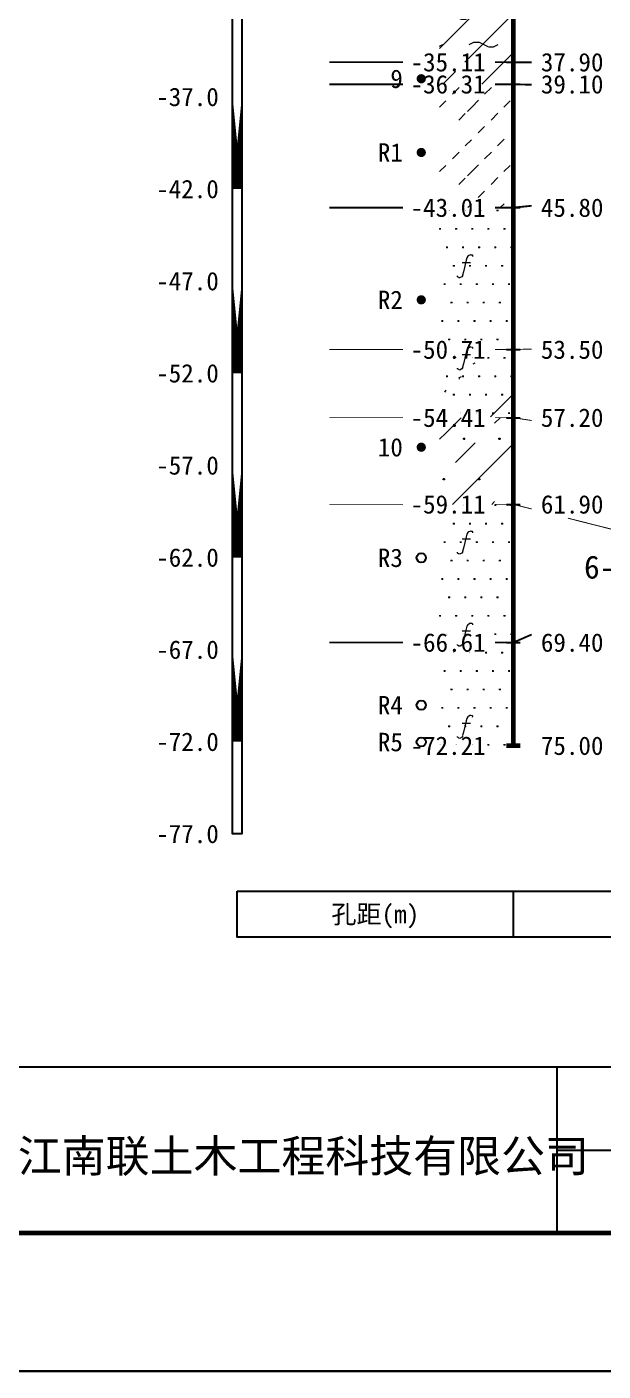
# Model space of a CAD drawing. Extents: x -37 to 3540, y -1485 to 297.
# Drawn here: x 911.1 to 973.7, y 0 to 145.9 of the extents above; entities that cross this region are included whole.
import ezdxf
from ezdxf.enums import TextEntityAlignment as Align

# ---------------------------------------------------------------- set-up
doc = ezdxf.new("R2010")
doc.units = 0
doc.layers.get('0').update_dxf_attribs({"linetype": 'CONTINUOUS'})
for name, color, linetype in [('FRAME', 7, 'CONTINUOUS'), ('HOLE', 41, 'CONTINUOUS'), ('RULER', 7, 'CONTINUOUS'), ('SAMPLE', 1, 'CONTINUOUS'), ('STRATUM', 241, 'CONTINUOUS')]:
    doc.layers.add(name, color=color, linetype=linetype)
doc.layers.add('HATCH', color=7, linetype='CONTINUOUS', lineweight=13)
doc.styles.add('ST', font='')
doc.styles.get('ST').set_extended_font_data('SimSun')
pattern_1 = [(45, (888.7487, 0), (-4.24264, 4.24264), [10, 0]), (45, (889.8097, -3.182), (-2.12132, 6.36396), [3, -3])]
pattern_2 = [(82.875, (887.914, -1.206), (0.000369, 10.000176), [0.0893, -80.5337]), (143.13, (888.015, -1.2818), (-29.999964, 20.000054), [0.12627, -49.87373]), (172.875, (888.1923, -1.304), (-70.000246, 9.99966), [0.17857, -80.44443]), (206.565, (888.3707, -1.2147), (-9.9997, -9.99969), [0.19954, -22.16046]), (243.435, (888.46, -1.0363), (9e-06, -9.9997), [0.19954, -22.16146]), (255.964, (888.5493, -0.679), (-0.0002, -9.9995), [0.36813, -40.86287]), (255.964, (888.8593, 0.561), (-0.0002, -9.9995), [1.2784, -39.9526]), (255.964, (888.9278, 0.835), (-0.0002, -9.9995), [0.28235, -40.94865]), (216.87, (889.118, 1.0892), (-9.999982, -10.000018), [0.12627, -49.87373]), (243.435, (889.017, 1.0135), (9e-06, -9.9997), [0.19954, -22.16146]), (206.565, (889.2965, 1.1785), (-9.9997, -9.99969), [0.19954, -22.16046]), (172.875, (889.4737, 1.1563), (-70.000246, 9.99966), [0.17857, -80.44443]), (143.13, (889.5747, 1.0806), (-29.999964, 20.000054), [0.12627, -49.87373]), (82.875, (889.5636, 0.992), (0.000369, 10.000176), [0.0893, -80.5337]), (0, (888.419, 0.34), (0, 10), [0.89286, -9.10714]), (0, (888.7737, 0), (1, 2), [0, -1.75]), (0, (888.7487, 0.025), (1, 2), [0, -1.75]), (0, (888.7487, 0), (1, 2), [0, -1.75]), (0, (888.7237, 0), (1, 2), [0, -1.75]), (0, (888.7487, -0.025), (1, 2), [0, -1.75])]

# ---------------------------------------------------------------- blocks, each defined once
blk = doc.blocks.new('图签_A3长')
for p, q in [((0, 18), (-380, 18)), ((-320, 0), (-320, 18)), ((-320, 9), (0, 9)), ((-380, 0), (0, 0))]:
    blk.add_line(p, q)
at = {"style": 'ST'}
for tag, p in [('01＿单位名称', (-349.98, 8.36)), ('02＿工程名称', (-271.3, 5.16)), ('04＿工程编号', (-176.51, 4.65)), ('05＿日期', (-35.59, 4.65)), ('06＿图号', (-11.16, 4.91))]:
    blk.add_attdef(tag, text='', height=3.5, dxfattribs=at).set_placement(p, align=Align.MIDDLE_CENTER)
at = {"style": 'ST', "width": 0.85}
blk.add_attdef('03＿图件名称', text='', height=3, dxfattribs=at).set_placement((-205.49, 5.05), align=Align.MIDDLE_CENTER)
blk = doc.blocks.new('SampleSoilUndisturbed')
at = {"const_width": 0.5}
blk.add_lwpolyline([(-0.25, 0, 1), (0.25, 0, 1)], format="xyb", close=True, dxfattribs=at)
blk = doc.blocks.new('SampleSoilDisturbed')
blk.add_circle((0, 0), 0.5)

msp = doc.modelspace()

# ---------------------------------------------------------------- hatches: boundary and pattern name
at = {"layer": 'HATCH'}
h = msp.add_hatch(dxfattribs=at)
h.set_pattern_fill('YNNT', color=251, style=0)
h.set_pattern_definition([(45, (888.7487, 0), (-2.12132, 2.12132), [10, 0]), (26.565, (889.8228, -0.2536), (5.999823, 5.999812), [0.567, -12.849]), (0, (889.256, -0.2536), (0, 6), [0.567, -5.433]), (26.565, (887.1674, 0), (5.999823, 5.999812), [0.567, -12.849]), (0, (887.6745, 0.2536), (0, 6), [0.567, -5.433]), (153.435, (889.2558, -0.2536), (-5.999818, -5e-06), [1.134, -12.2826]), (26.565, (892.8228, 2.7464), (5.999823, 5.999812), [0.567, -12.849]), (0, (892.256, 2.7464), (0, 6), [0.567, -5.433]), (26.565, (890.1674, 3), (5.999823, 5.999812), [0.567, -12.849]), (0, (890.6745, 3.2536), (0, 6), [0.567, -5.433]), (153.435, (892.2558, 2.7464), (-5.999818, -5e-06), [1.134, -12.2826])])
h.paths.add_polyline_path([(963.97, 153.9), (955.97, 153.9), (955.97, 142.09), (963.97, 142.09)])
h.paths.add_polyline_path([(951.9, 140.61), (961.46, 140.61), (961.46, 143.54), (951.9, 143.54)], flags=9)
h.paths.add_polyline_path([(951.9, 152.41), (961.46, 152.41), (961.46, 155.34), (951.9, 155.34)], flags=9)
h = msp.add_hatch(dxfattribs=at)
h.set_pattern_fill('FZNT', color=32, style=0)
h.set_pattern_definition(pattern_1)
h.paths.add_polyline_path([(963.97, 142.09), (955.97, 142.09), (955.97, 139.69), (963.97, 139.69)])
h.paths.add_polyline_path([(951.9, 138.21), (961.46, 138.21), (961.46, 141.14), (951.9, 141.14)], flags=9)
h.paths.add_polyline_path([(951.9, 140.61), (961.46, 140.61), (961.46, 143.54), (951.9, 143.54)], flags=9)
h = msp.add_hatch(dxfattribs=at)
h.set_pattern_fill('NZFT', color=52, style=0)
h.set_pattern_definition([(45, (888.7487, 0), (-6e-07, 6.99998), [0.9473, -8.9522]), (45, (890.1487, 1.4), (-6e-07, 6.99998), [0.9869, -8.9126]), (45, (891.5487, 2.8), (-6e-07, 6.99998), [1.06018, -8.8393]), (45, (892.9487, 4.2), (-6e-07, 6.99998), [0.94918, -8.95032]), (45, (894.3487, 5.6), (-6e-07, 6.99998), [1.0365, -8.863]), (45, (892.2487, 0), (-6e-07, 6.99998), [1.01335, -8.88615]), (45, (893.6487, 1.4), (-6e-07, 6.99998), [1.07896, -12.12037]), (45, (895.0487, 2.8), (-6e-07, 6.99998), [0.99882, -8.90067]), (45, (889.4487, 4.2), (-4e-07, 6.99998), [1.05533, -8.84416]), (45, (890.8487, 5.6), (-4e-07, 6.99998), [1.0365, -8.863])])
h.paths.add_polyline_path([(963.97, 139.69), (955.97, 139.69), (955.97, 126.3), (963.97, 126.3)])
h.paths.add_polyline_path([(951.9, 124.81), (961.46, 124.81), (961.46, 127.74), (951.9, 127.74)], flags=9)
h.paths.add_polyline_path([(951.9, 138.21), (961.46, 138.21), (961.46, 141.14), (951.9, 141.14)], flags=9)
h = msp.add_hatch(dxfattribs=at)
h.set_pattern_fill('FS', color=142, style=0)
h.set_pattern_definition(pattern_2)
h.paths.add_polyline_path([(963.97, 126.3), (955.97, 126.3), (955.97, 110.89), (963.97, 110.89)])
h.paths.add_polyline_path([(951.9, 109.41), (961.46, 109.41), (961.46, 112.34), (951.9, 112.34)], flags=9)
h.paths.add_polyline_path([(951.9, 124.81), (961.46, 124.81), (961.46, 127.74), (951.9, 127.74)], flags=9)
h = msp.add_hatch(dxfattribs=at)
h.set_pattern_fill('FS', color=142, style=0)
h.set_pattern_definition(pattern_2)
h.paths.add_polyline_path([(963.97, 110.89), (955.97, 110.89), (955.97, 103.5), (963.97, 103.5)])
h.paths.add_polyline_path([(951.9, 102.01), (961.46, 102.01), (961.46, 104.93), (951.9, 104.93)], flags=9)
h.paths.add_polyline_path([(951.9, 109.41), (961.46, 109.41), (961.46, 112.34), (951.9, 112.34)], flags=9)
h = msp.add_hatch(dxfattribs=at)
h.set_pattern_fill('SZFT', color=142, scale=2.2, style=0)
h.set_pattern_definition([(45, (888.749, 0), (-2e-06, 15.4), [4.3383, -17.4406]), (45, (894.937, 6.223), (-2e-06, 15.4), [4.386, -17.3928]), (45, (899.897, 11.181), (-2e-06, 15.4), [3.99, -17.789]), (26.565, (888.749, 7.7), (15.4, 15.4), [0.2123, -34.2231]), (36.87, (890.2887, 9.24), (15.4, 15.4), [0.435, -76.565]), (315, (896.449, 15.347), (15.4, 3e-06), [0.0727, -21.7062]), (26.565, (896.449, 0), (15.4, 15.4), [0.3184, -34.117]), (26.565, (897.989, 1.54), (15.4, 15.4), [0.2316, -34.2038]), (90, (898.759, 2.31), (-15.4, -1e-06), [0.0633, -15.3367]), (26.565, (899.529, 3.08), (15.4, 15.4), [0.2002, -68.6707]), (36.87, (901.0687, 4.62), (15.4, 15.4), [0.2435, -76.7565]), (45, (902.609, 6.16), (-5e-07, 15.4), [0.24, -21.5388]), (315, (903.96, 7.805), (15.4, 3e-06), [0.0727, -21.7062]), (36.87, (891.8287, 10.78), (15.4, 15.4), [0.2249, -76.7751]), (53.13, (893.3687, 12.32), (30.8, 46.2), [0.2956, -76.7044]), (53.13, (894.9087, 13.86), (30.8, 46.2), [0.2777, -76.7223])])
h.paths.add_polyline_path([(963.97, 110.89), (955.97, 110.89), (955.97, 103.5), (963.97, 103.5)])
h.paths.add_polyline_path([(951.9, 102.01), (961.46, 102.01), (961.46, 104.93), (951.9, 104.93)], flags=9)
h.paths.add_polyline_path([(951.9, 109.41), (961.46, 109.41), (961.46, 112.34), (951.9, 112.34)], flags=9)
h = msp.add_hatch(dxfattribs=at)
h.set_pattern_fill('FZNT', color=32, style=0)
h.set_pattern_definition(pattern_1)
h.paths.add_polyline_path([(963.97, 103.5), (955.97, 103.5), (955.97, 94.09), (963.97, 94.09)])
h.paths.add_polyline_path([(951.9, 92.61), (961.46, 92.61), (961.46, 95.54), (951.9, 95.54)], flags=9)
h.paths.add_polyline_path([(951.9, 102.01), (961.46, 102.01), (961.46, 104.93), (951.9, 104.93)], flags=9)
h = msp.add_hatch(dxfattribs=at)
h.set_pattern_fill('FS', color=32, scale=2.2, style=0)
h.set_pattern_definition([(82.875, (886.9125, -2.6533), (0.00081, 22.00039), [0.1964, -177.1742]), (143.13, (887.1348, -2.82), (-65.99992, 44.00012), [0.2778, -109.7222]), (172.875, (887.5246, -2.8687), (-154.00054, 21.99925), [0.3929, -176.9777]), (206.565, (887.917, -2.672), (-21.99935, -21.9993), [0.439, -48.753]), (243.435, (888.114, -2.28), (2e-05, -21.9993), [0.439, -48.7552]), (255.964, (888.31, -1.494), (-0.00044, -21.9989), [0.8099, -89.8983]), (255.964, (888.992, 1.2344), (-0.00044, -21.9989), [2.8124, -87.8958]), (255.964, (889.1427, 1.837), (-0.00044, -21.9989), [0.6212, -90.087]), (216.87, (889.5613, 2.3963), (-21.99996, -22.00004), [0.2778, -109.7222]), (243.435, (889.339, 2.23), (2e-05, -21.9993), [0.439, -48.7552]), (206.565, (889.954, 2.593), (-21.99935, -21.9993), [0.439, -48.753]), (172.875, (890.3437, 2.544), (-154.00054, 21.99925), [0.3929, -176.9777]), (143.13, (890.566, 2.3772), (-65.99992, 44.00012), [0.2778, -109.7222]), (82.875, (890.5416, 2.1823), (0.00081, 22.00039), [0.1964, -177.1742]), (0, (888.023, 0.748), (0, 22), [1.9643, -20.0357]), (0, (888.8037, 0), (2.2, 4.4), [0, -3.85]), (0, (888.7487, 0.055), (2.2, 4.4), [0, -3.85]), (0, (888.7487, 0), (2.2, 4.4), [0, -3.85]), (0, (888.6937, 0), (2.2, 4.4), [0, -3.85]), (0, (888.7487, -0.055), (2.2, 4.4), [0, -3.85])])
h.paths.add_polyline_path([(963.97, 103.5), (955.97, 103.5), (955.97, 94.09), (963.97, 94.09)])
h.paths.add_polyline_path([(951.9, 92.61), (961.46, 92.61), (961.46, 95.54), (951.9, 95.54)], flags=9)
h.paths.add_polyline_path([(951.9, 102.01), (961.46, 102.01), (961.46, 104.93), (951.9, 104.93)], flags=9)
h = msp.add_hatch(dxfattribs=at)
h.set_pattern_fill('FS', color=142, style=0)
h.set_pattern_definition(pattern_2)
h.paths.add_polyline_path([(963.97, 94.09), (955.97, 94.09), (955.97, 79.09), (963.97, 79.09)])
h.paths.add_polyline_path([(951.9, 77.61), (961.46, 77.61), (961.46, 80.54), (951.9, 80.54)], flags=9)
h.paths.add_polyline_path([(951.9, 92.61), (961.46, 92.61), (961.46, 95.54), (951.9, 95.54)], flags=9)
h = msp.add_hatch(dxfattribs=at)
h.set_pattern_fill('FS', color=142, style=0)
h.set_pattern_definition(pattern_2)
h.paths.add_polyline_path([(963.97, 79.09), (955.97, 79.09), (955.97, 67.89), (963.97, 67.89)])
h.paths.add_polyline_path([(951.9, 66.41), (961.46, 66.41), (961.46, 69.33), (951.9, 69.33)], flags=9)
h.paths.add_polyline_path([(951.9, 77.61), (961.46, 77.61), (961.46, 80.54), (951.9, 80.54)], flags=9)

# ---------------------------------------------------------------- linework, layer by layer
at = {"layer": 'FRAME', "color": 245, "linetype": 'Continuous'}
msp.add_line((1322.94, 0), (602.01, 0), dxfattribs=at)
msp.add_lwpolyline([(888.75, 0), (1308.75, 0), (1308.75, 297), (888.75, 297)], close=True, dxfattribs=at)
at = {"layer": 'FRAME', "linetype": 'Continuous', "const_width": 0.5}
msp.add_lwpolyline([(908.75, 15), (1288.75, 15), (1288.75, 282), (908.75, 282)], close=True, dxfattribs=at)
at = {"layer": 'HOLE', "linetype": 'Continuous', "const_width": 0.5}
for points in [[(963.97, 217.9), (963.97, 67.89)], [(963.22, 67.89), (964.72, 67.89)]]:
    msp.add_lwpolyline(points, dxfattribs=at)
at = {"layer": 'HOLE', "linetype": 'Continuous'}
for points in [[(963.22, 142.09), (964.72, 142.09)], [(963.22, 139.69), (964.72, 139.69)], [(963.22, 126.3), (964.72, 126.3)], [(963.22, 110.89), (964.72, 110.89)], [(963.22, 103.5), (964.72, 103.5)], [(963.22, 94.09), (964.72, 94.09)], [(963.22, 79.09), (964.72, 79.09)]]:
    msp.add_lwpolyline(points, dxfattribs=at)
at = {"layer": 'RULER', "linetype": 'Continuous'}
for points in [[(933.47, 218.32), (934.47, 218.32), (934.47, 58.32), (933.47, 58.32)], [(933.97, 52.1), (963.97, 52.1), (963.97, 47.1), (933.97, 47.1)]]:
    msp.add_lwpolyline(points, close=True, dxfattribs=at)
at = {"layer": 'RULER', "linetype": 'Continuous', "const_width": 1}
for points in [[(933.97, 138.32), (933.97, 128.32)], [(933.97, 118.32), (933.97, 108.32)], [(933.97, 98.32), (933.97, 88.32)], [(933.97, 78.32), (933.97, 68.32)]]:
    msp.add_lwpolyline(points, close=True, dxfattribs=at)
at = {"layer": 'RULER', "linetype": 'Continuous'}
msp.add_lwpolyline([(963.97, 52.1), (1007.9, 52.1), (1007.9, 47.1), (963.97, 47.1)], dxfattribs=at)
at = {"layer": 'STRATUM', "linetype": 'Continuous'}
for points, const_width in [([(943.97, 142.09), (951.97, 142.09)], 0.2), ([(961.97, 142.09), (963.97, 142.09), (965.97, 142.07)], 0.2), ([(943.97, 139.69), (951.97, 139.69)], 0.2), ([(961.97, 139.69), (963.97, 139.69), (965.97, 139.64)], 0.2), ([(943.97, 126.3), (951.97, 126.3)], 0.2), ([(961.97, 126.3), (963.97, 126.3), (965.97, 126.5)], 0.2), ([(943.97, 110.89), (951.97, 110.89)], 0.1), ([(961.97, 110.89), (963.97, 110.89), (965.97, 110.95)], 0.1), ([(943.97, 103.5), (951.97, 103.5)], 0.1), ([(961.97, 103.5), (963.97, 103.5), (965.97, 103.19)], 0.1), ([(943.97, 94.09), (951.97, 94.09)], 0.1), ([(961.97, 94.09), (963.97, 94.09), (965.97, 93.59)], 0.1), ([(969.9, 92.59), (985.93, 88.54), (1001.97, 84.49)], 0.1), ([(943.97, 79.09), (951.97, 79.09)], 0.2), ([(961.97, 79.09), (963.97, 79.09), (965.97, 79.96)], 0.2)]:
    msp.add_lwpolyline(points, dxfattribs=dict(at, const_width=const_width))

# ---------------------------------------------------------------- block references
at = {"layer": 'FRAME'}
ref = msp.add_blockref('图签_A3长', (1288.75, 15), dxfattribs=at)
ref.add_attrib('01＿单位名称', '浙江南联土木工程科技有限公司', dxfattribs={"layer": '0', "height": 3.5, "style": 'ST'}).set_placement((938.77, 23.36), align=Align.MIDDLE_CENTER)
at = {"layer": 'SAMPLE'}
for name, p in [('SampleSoilUndisturbed', (953.97, 140.29)), ('SampleSoilUndisturbed', (953.97, 132.29)), ('SampleSoilUndisturbed', (953.97, 116.29)), ('SampleSoilUndisturbed', (953.97, 100.29)), ('SampleSoilDisturbed', (953.97, 88.29)), ('SampleSoilDisturbed', (953.97, 72.29)), ('SampleSoilDisturbed', (953.97, 68.29))]:
    msp.add_blockref(name, p, dxfattribs=at)

# ---------------------------------------------------------------- texts
at = {"layer": 'HOLE', "style": 'ST'}
for s, p in [('-35.11', (960.97, 142.09)), ('-36.31', (960.97, 139.69)), ('-43.01', (960.97, 126.3)), ('-50.71', (960.97, 110.89)), ('-54.41', (960.97, 103.5)), ('-59.11', (960.97, 94.09)), ('-66.61', (960.97, 79.09)), ('-72.21', (960.97, 67.89))]:
    msp.add_text(s, height=2, dxfattribs=at).set_placement(p, align=Align.MIDDLE_RIGHT)
for s, p in [('37.90', (966.97, 142.09)), ('39.10', (966.97, 139.69)), ('45.80', (966.97, 126.3)), ('53.50', (966.97, 110.89)), ('57.20', (966.97, 103.5)), ('61.90', (966.97, 94.09)), ('69.40', (966.97, 79.09)), ('75.00', (966.97, 67.89))]:
    msp.add_text(s, height=2, dxfattribs=at).set_placement(p, align=Align.MIDDLE_LEFT)
at = {"layer": 'RULER', "style": 'ST'}
for s, p in [('-37.0', (931.97, 138.32)), ('-42.0', (931.97, 128.32)), ('-47.0', (931.97, 118.32)), ('-52.0', (931.97, 108.32)), ('-57.0', (931.97, 98.32)), ('-62.0', (931.97, 88.32)), ('-67.0', (931.97, 78.32)), ('-72.0', (931.97, 68.32)), ('-77.0', (931.97, 58.32))]:
    msp.add_text(s, height=2, dxfattribs=at).set_placement(p, align=Align.MIDDLE_RIGHT)
msp.add_text('孔距(m)', height=2, dxfattribs=at).set_placement((948.97, 49.6), align=Align.MIDDLE_CENTER)
at = {"layer": 'SAMPLE', "style": 'ST'}
for s, p in [('9', (951.97, 140.29)), ('R1', (951.97, 132.29)), ('R2', (951.97, 116.29)), ('10', (951.97, 100.29)), ('R3', (951.97, 88.29)), ('R4', (951.97, 72.29)), ('R5', (951.97, 68.29))]:
    msp.add_text(s, height=2, dxfattribs=at).set_placement(p, align=Align.MIDDLE_RIGHT)
at = {"layer": 'STRATUM', "style": 'ST'}
msp.add_text('6-5', height=2.5, dxfattribs=at).set_placement((971.66, 87.28), align=Align.MIDDLE_LEFT)

doc.saveas('drawing.dxf')
